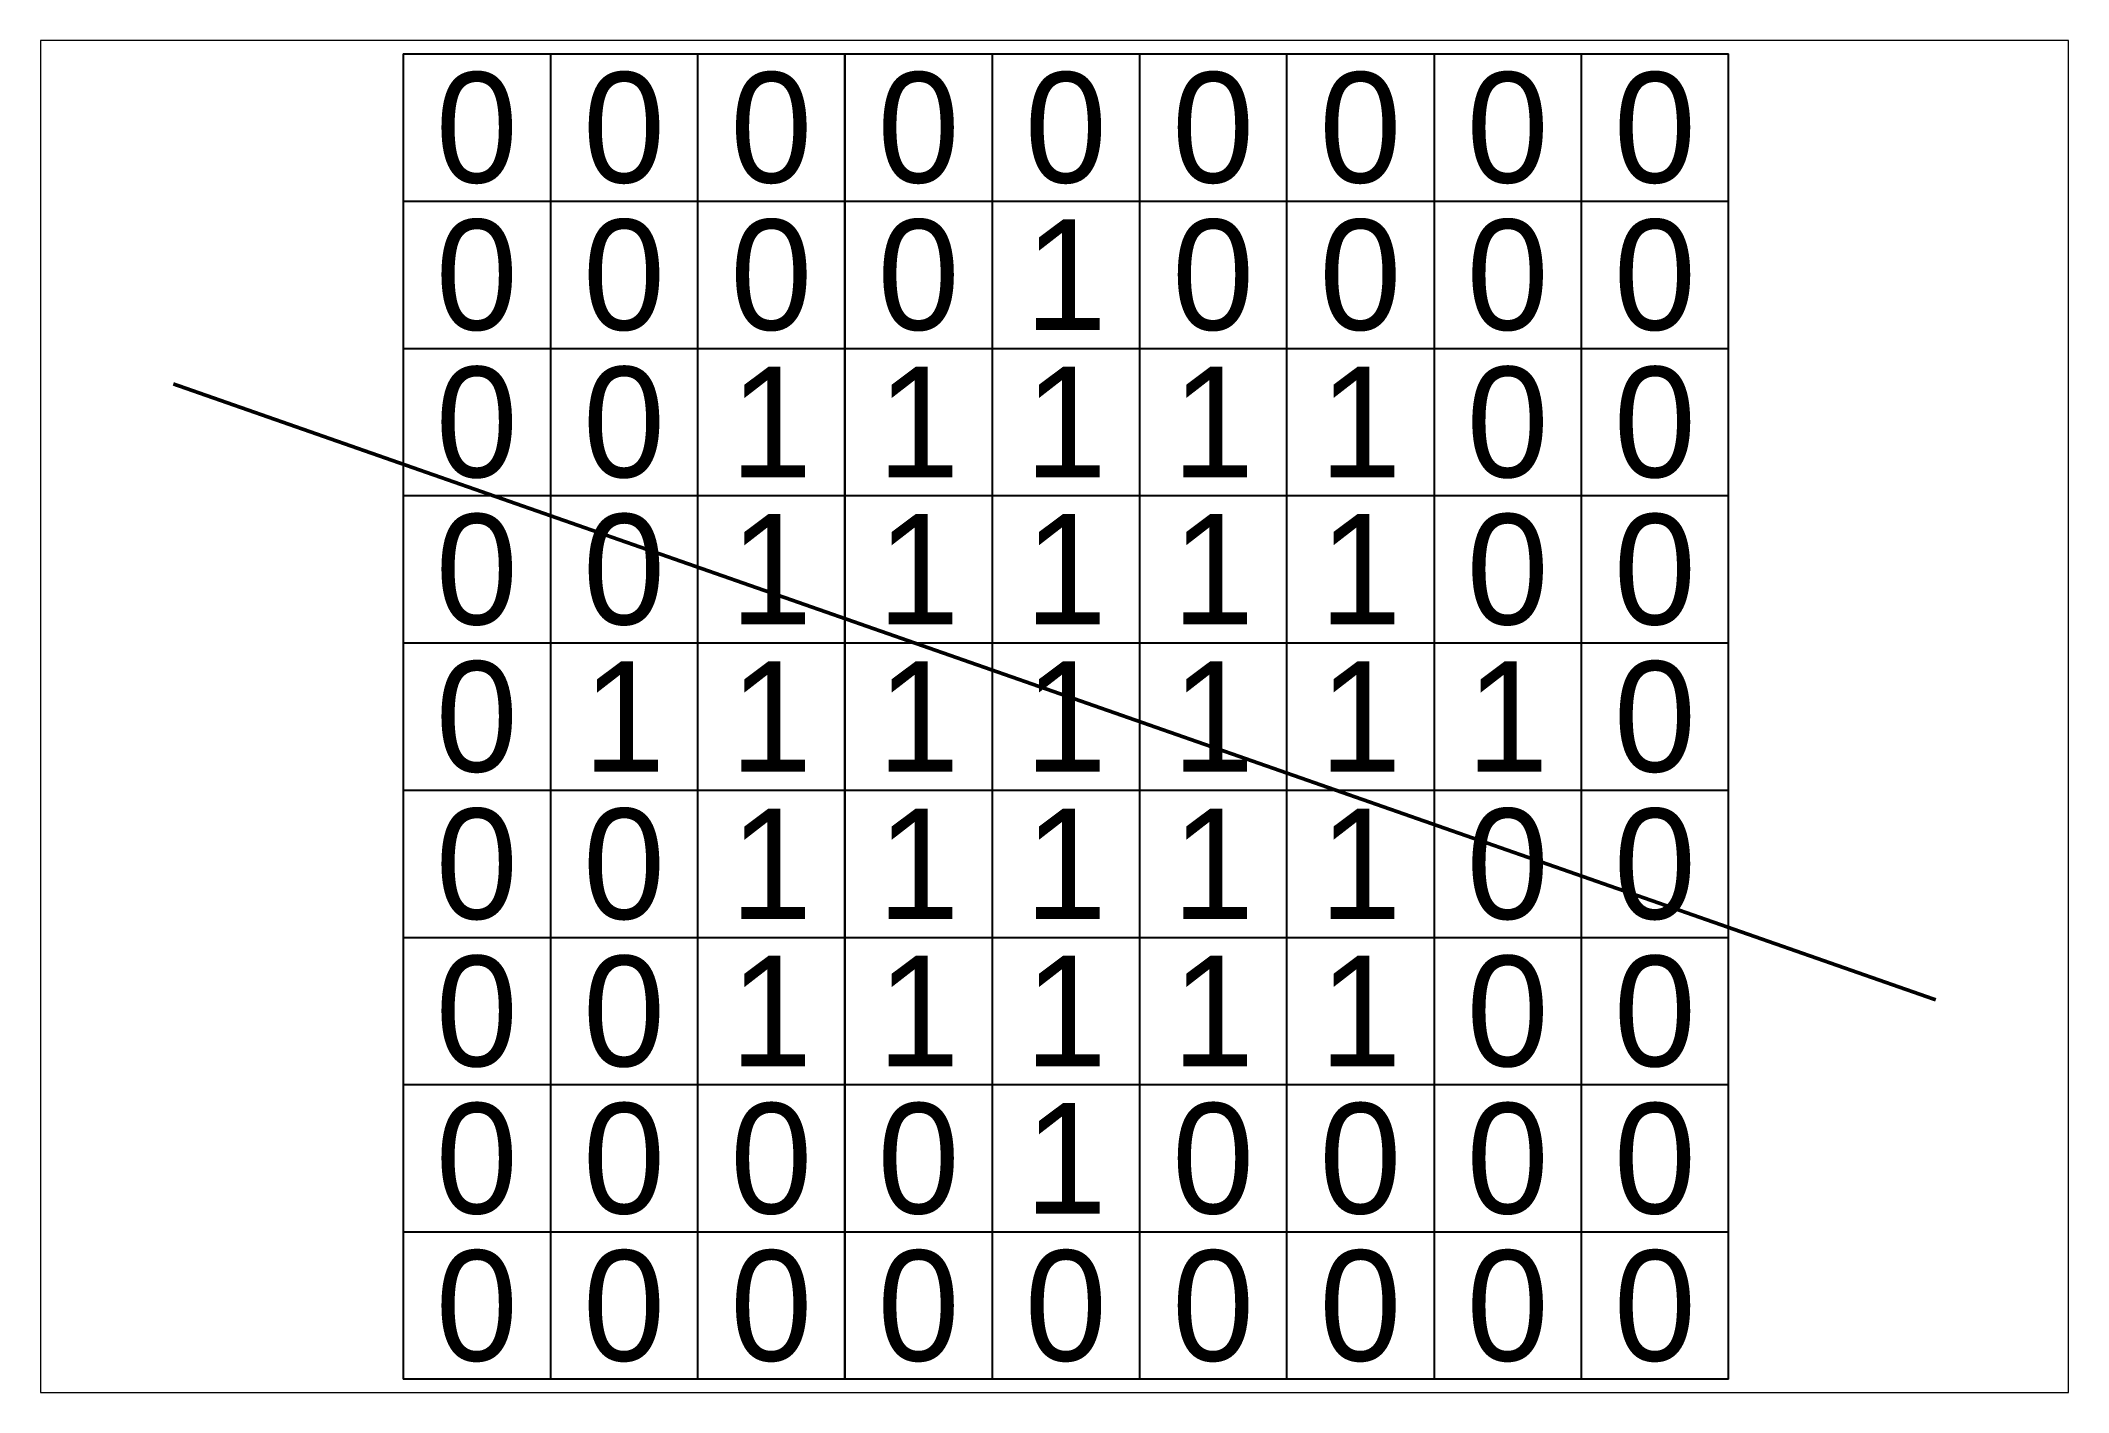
# Paper-space layout 'disc' of a CAD drawing. Header units: inches. Extents: x 1.05 to 9.45, y 0.7 to 6.3.
# The model-space entities are those that its viewports show. They can reach past a viewport. Long polylines and large blocks are cut down to what shows.
import ezdxf
from ezdxf.enums import TextEntityAlignment as Align

# ---------------------------------------------------------------- set-up
doc = ezdxf.new("R2010")
doc.units = ezdxf.units.IN
doc.header["$MEASUREMENT"] = 0
doc.styles.get("Standard").update_dxf_attribs({"font": 'Apnorm.shx'})

msp = doc.modelspace()

# ---------------------------------------------------------------- linework, layer by layer
for p, q in [((4, 20), (4, 14)), ((4, 20), (10, 20)), ((6, 20), (6, 14)), ((8, 20), (8, 14)), ((10, 14), (10, 20)), ((10, 20), (10, 14)), ((10, 20), (16, 20)), ((12, 20), (12, 14)), ((14, 20), (14, 14)), ((16, 14), (16, 20)), ((16, 20), (22, 20)), ((18, 20), (18, 14)), ((20, 20), (20, 14)), ((22, 14), (22, 20)), ((4, 18), (10, 18)), ((10, 18), (16, 18)), ((16, 18), (22, 18)), ((4, 16), (10, 16)), ((10, 16), (16, 16)), ((16, 16), (22, 16)), ((4, 14), (4, 8)), ((4, 14), (10, 14)), ((6, 14), (6, 8)), ((8, 14), (8, 8)), ((10, 8), (10, 14)), ((10, 14), (10, 8)), ((10, 14), (16, 14)), ((12, 14), (12, 8)), ((14, 14), (14, 8)), ((16, 8), (16, 14)), ((16, 14), (22, 14)), ((18, 14), (18, 8)), ((20, 14), (20, 8)), ((22, 8), (22, 14)), ((4, 12), (10, 12)), ((10, 12), (16, 12)), ((16, 12), (22, 12)), ((4, 10), (10, 10)), ((10, 10), (16, 10)), ((16, 10), (22, 10)), ((4, 8), (4, 2)), ((4, 8), (10, 8)), ((6, 8), (6, 2)), ((8, 8), (8, 2)), ((10, 2), (10, 8)), ((10, 8), (10, 2)), ((10, 8), (16, 8)), ((12, 8), (12, 2)), ((14, 8), (14, 2)), ((16, 2), (16, 8)), ((16, 8), (22, 8)), ((18, 8), (18, 2)), ((20, 8), (20, 2)), ((22, 2), (22, 8)), ((4, 6), (10, 6)), ((10, 6), (16, 6)), ((16, 6), (22, 6)), ((4, 4), (10, 4)), ((10, 4), (16, 4)), ((16, 4), (22, 4)), ((10, 2), (4, 2)), ((16, 2), (10, 2)), ((22, 2), (16, 2))]:
    msp.add_line(p, q)
at = {"color": 1, "const_width": 0.05}
msp.add_lwpolyline([(0.879, 15.517), (24.814, 7.152)], dxfattribs=at)

# ---------------------------------------------------------------- texts
for s, p in [('0', (5, 19)), ('0', (7, 19)), ('0', (9, 19)), ('0', (11, 19)), ('0', (13, 19)), ('0', (15, 19)), ('0', (17, 19)), ('0', (19, 19)), ('0', (21, 19)), ('0', (5, 17)), ('0', (7, 17)), ('0', (9, 17)), ('0', (11, 17)), ('1', (13, 17)), ('0', (15, 17)), ('0', (17, 17)), ('0', (19, 17)), ('0', (21, 17)), ('0', (5, 15)), ('0', (7, 15)), ('1', (9, 15)), ('1', (11, 15)), ('1', (13, 15)), ('1', (15, 15)), ('1', (17, 15)), ('0', (19, 15)), ('0', (21, 15)), ('0', (5, 13)), ('0', (7, 13)), ('0', (19, 13)), ('0', (21, 13)), ('1', (9, 13)), ('1', (11, 13)), ('1', (13, 13)), ('1', (15, 13)), ('1', (17, 13)), ('0', (5, 11)), ('1', (7, 11)), ('1', (9, 11)), ('1', (11, 11)), ('1', (13, 11)), ('1', (15, 11)), ('1', (17, 11)), ('1', (19, 11)), ('0', (21, 11)), ('0', (5, 9)), ('0', (7, 9)), ('1', (9, 9)), ('1', (11, 9)), ('1', (13, 9)), ('1', (15, 9)), ('1', (17, 9)), ('0', (19, 9)), ('0', (21, 9)), ('0', (5, 7)), ('0', (7, 7)), ('1', (9, 7)), ('1', (11, 7)), ('1', (13, 7)), ('1', (15, 7)), ('1', (17, 7)), ('0', (19, 7)), ('0', (21, 7)), ('0', (5, 5)), ('0', (7, 5)), ('0', (9, 5)), ('0', (11, 5)), ('1', (13, 5)), ('0', (15, 5)), ('0', (17, 5)), ('0', (19, 5)), ('0', (21, 5)), ('0', (5, 3)), ('0', (7, 3)), ('0', (9, 3)), ('0', (11, 3)), ('0', (13, 3)), ('0', (15, 3)), ('0', (17, 3)), ('0', (19, 3)), ('0', (21, 3))]:
    msp.add_text(s, height=1.5).set_placement(p, align=Align.MIDDLE_CENTER)

psp = doc.layouts.new('disc')

# ---------------------------------------------------------------- viewports
at = {"layer": '0'}
psp.add_viewport(center=(5.25, 3.5), size=(8.4, 5.6), view_center_point=(12.8461, 11), view_height=18.36, dxfattribs=at)

doc.saveas('drawing.dxf')
